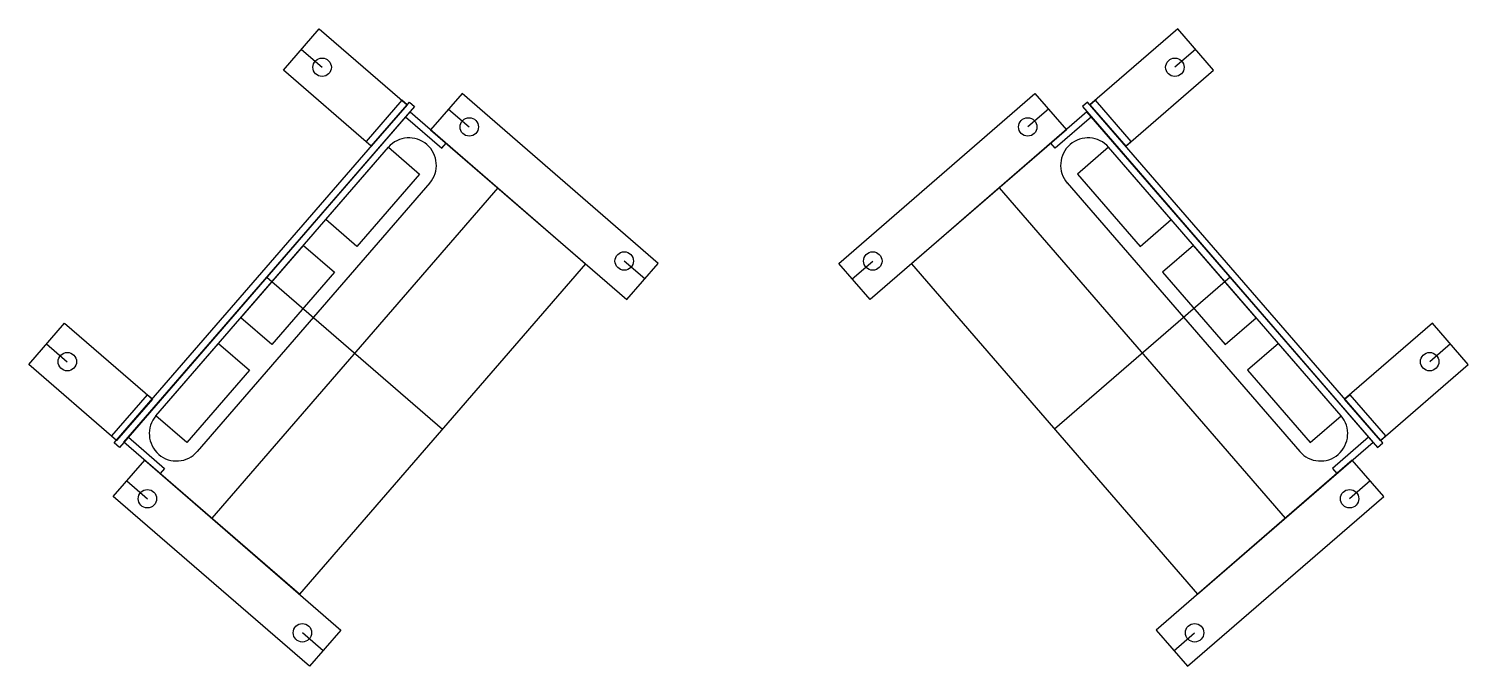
# Model space of a CAD drawing. Extents: x 2.6 to 15.8, y 22.9 to 28.7.
import ezdxf

# ---------------------------------------------------------------- set-up
doc = ezdxf.new("R2010")
doc.units = 0
doc.header["$LTSCALE"] = 5
doc.header["$MEASUREMENT"] = 0
for name, color, linetype in [('Z0_BOTCOMP', 4, 'Continuous'), ('Z0_CUT500', 4, 'Continuous'), ('Z0_TOPCOMP', 6, 'Continuous')]:
    doc.layers.add(name, color=color, linetype=linetype)

msp = doc.modelspace()

# ---------------------------------------------------------------- linework, layer by layer
at = {"layer": 'Z0_BOTCOMP', "color": 4, "linetype": 'Continuous', "lineweight": 25}
for p, q in [((4.933, 28.333), (5.26, 28.711)), ((5.26, 28.711), (6.064, 28.016)), ((13.115, 28.711), (12.311, 28.016)), ((13.442, 28.333), (13.115, 28.711)), ((5.097, 28.522), (5.286, 28.359)), ((13.278, 28.522), (13.089, 28.359)), ((5.736, 27.638), (4.933, 28.333)), ((12.639, 27.638), (13.442, 28.333)), ((6.016, 28.057), (5.689, 27.679)), ((6.064, 28.016), (6.016, 28.057)), ((6.566, 28.118), (6.279, 27.788)), ((8.361, 26.564), (6.566, 28.118)), ((10.014, 26.564), (11.809, 28.118)), ((11.809, 28.118), (12.096, 27.788)), ((12.311, 28.016), (12.359, 28.057)), ((12.359, 28.057), (12.686, 27.679)), ((3.384, 24.921), (6.084, 28.039)), ((6.131, 27.999), (3.432, 24.88)), ((3.472, 24.927), (6.09, 27.951)), ((5.736, 27.638), (6.064, 28.016)), ((6.064, 28.016), (5.736, 27.638)), ((6.084, 28.039), (6.131, 27.999)), ((6.09, 27.951), (7.697, 26.561)), ((6.443, 27.977), (6.632, 27.813)), ((12.285, 27.951), (10.678, 26.561)), ((11.932, 27.977), (11.743, 27.813)), ((12.291, 28.039), (12.244, 27.999)), ((12.244, 27.999), (14.943, 24.88)), ((14.903, 24.927), (12.285, 27.951)), ((14.991, 24.921), (12.291, 28.039)), ((12.639, 27.638), (12.311, 28.016)), ((12.311, 28.016), (12.639, 27.638)), ((6.049, 27.904), (6.38, 27.618)), ((12.326, 27.904), (11.995, 27.618)), ((5.689, 27.679), (5.736, 27.638)), ((6.279, 27.788), (8.075, 26.233)), ((6.38, 27.618), (6.421, 27.665)), ((12.096, 27.788), (10.3, 26.233)), ((11.995, 27.618), (11.954, 27.665)), ((12.686, 27.679), (12.639, 27.638)), ((6.894, 27.256), (4.276, 24.232)), ((11.481, 27.256), (14.099, 24.232)), ((7.697, 26.561), (5.079, 23.536)), ((8.239, 26.422), (8.05, 26.586)), ((8.075, 26.233), (8.361, 26.564)), ((10.3, 26.233), (10.014, 26.564)), ((10.136, 26.422), (10.325, 26.586)), ((10.678, 26.561), (13.296, 23.536)), ((4.781, 26.439), (6.388, 25.048)), ((13.594, 26.439), (11.987, 25.048)), ((2.601, 25.64), (2.929, 26.018)), ((2.929, 26.018), (3.732, 25.322)), ((15.446, 26.018), (14.643, 25.322)), ((15.774, 25.64), (15.446, 26.018)), ((2.765, 25.829), (2.954, 25.665)), ((15.61, 25.829), (15.421, 25.665)), ((3.405, 24.944), (2.601, 25.64)), ((14.97, 24.944), (15.774, 25.64)), ((3.685, 25.363), (3.358, 24.985)), ((3.405, 24.944), (3.732, 25.322)), ((3.732, 25.322), (3.405, 24.944)), ((3.732, 25.322), (3.685, 25.363)), ((14.643, 25.322), (14.69, 25.363)), ((14.97, 24.944), (14.643, 25.322)), ((14.643, 25.322), (14.97, 24.944)), ((14.69, 25.363), (15.017, 24.985)), ((3.358, 24.985), (3.405, 24.944)), ((3.432, 24.88), (3.384, 24.921)), ((5.079, 23.536), (3.472, 24.927)), ((3.513, 24.974), (3.844, 24.688)), ((13.296, 23.536), (14.903, 24.927)), ((14.862, 24.974), (14.531, 24.688)), ((14.943, 24.88), (14.991, 24.921)), ((15.017, 24.985), (14.97, 24.944)), ((3.375, 24.432), (3.662, 24.763)), ((3.662, 24.763), (5.457, 23.209)), ((3.844, 24.688), (3.803, 24.641)), ((14.713, 24.763), (12.918, 23.209)), ((14.531, 24.688), (14.572, 24.641)), ((15, 24.432), (14.713, 24.763)), ((3.498, 24.574), (3.687, 24.411)), ((14.877, 24.574), (14.688, 24.411)), ((5.171, 22.878), (3.375, 24.432)), ((13.204, 22.878), (15, 24.432)), ((5.294, 23.02), (5.105, 23.184)), ((5.457, 23.209), (5.171, 22.878)), ((12.918, 23.209), (13.204, 22.878)), ((13.081, 23.02), (13.27, 23.184))]:
    msp.add_line(p, q, dxfattribs=at)
for centre in [(5.286, 28.359), (13.089, 28.359), (6.632, 27.813), (11.743, 27.813), (8.05, 26.586), (10.325, 26.586), (2.954, 25.665), (15.421, 25.665), (3.687, 24.411), (14.688, 24.411), (5.105, 23.184), (13.27, 23.184)]:
    msp.add_circle(centre, 0.0843, dxfattribs=at)
at = {"layer": 'Z0_CUT500', "color": 5, "linetype": 'Continuous', "lineweight": 25}
for p, q in [((3.765, 25.17), (5.892, 27.627)), ((14.61, 25.17), (12.483, 27.627)), ((6.27, 27.3), (4.143, 24.842)), ((12.105, 27.3), (14.232, 24.842))]:
    msp.add_line(p, q, dxfattribs=at)
for centre, start, end in [((6.081, 27.463), -40.8786, 139.1214), ((12.294, 27.463), 40.8786, -139.1214), ((3.954, 25.006), 139.1214, -40.8786), ((14.421, 25.006), -139.1214, 40.8786)]:
    msp.add_arc(centre, 0.25, start, end, dxfattribs=at)
at = {"layer": 'Z0_TOPCOMP', "color": 6, "linetype": 'Continuous', "lineweight": 25}
for p, q in [((5.32, 26.965), (5.892, 27.627)), ((5.892, 27.627), (6.176, 27.381)), ((12.483, 27.627), (12.199, 27.381)), ((13.055, 26.965), (12.483, 27.627)), ((6.176, 27.381), (5.603, 26.72)), ((12.199, 27.381), (12.772, 26.72)), ((5.603, 26.72), (5.32, 26.965)), ((12.772, 26.72), (13.055, 26.965)), ((4.542, 26.067), (5.115, 26.729)), ((5.115, 26.729), (5.399, 26.484)), ((13.26, 26.729), (12.976, 26.484)), ((13.833, 26.067), (13.26, 26.729)), ((5.399, 26.484), (4.826, 25.822)), ((12.976, 26.484), (13.549, 25.822)), ((4.826, 25.822), (4.542, 26.067)), ((13.549, 25.822), (13.833, 26.067)), ((3.765, 25.17), (4.338, 25.831)), ((4.338, 25.831), (4.621, 25.586)), ((14.037, 25.831), (13.754, 25.586)), ((14.61, 25.17), (14.037, 25.831)), ((4.621, 25.586), (4.049, 24.924)), ((13.754, 25.586), (14.326, 24.924)), ((4.049, 24.924), (3.765, 25.17)), ((14.326, 24.924), (14.61, 25.17))]:
    msp.add_line(p, q, dxfattribs=at)

doc.saveas('drawing.dxf')
